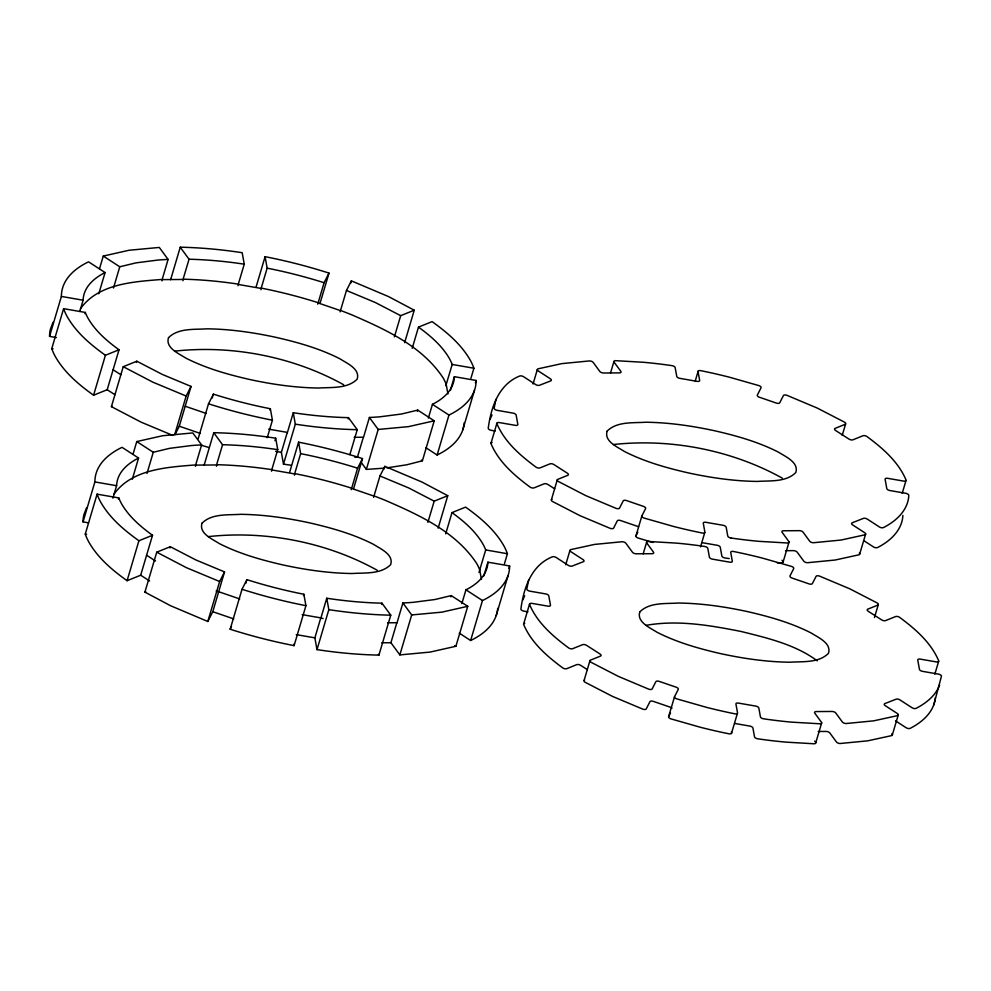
<?xml version="1.0" encoding="UTF-8"?>
<svg xmlns="http://www.w3.org/2000/svg" width="991" height="991" viewBox="0 0 991 991"><rect width="100%" height="100%" fill="white"/><g stroke="black" fill="none" stroke-linecap="round" stroke-linejoin="round"><path stroke-width="1.49" d="M902.875 515.407C902.194 530.259 890.005 541.321 877.506 547.552A2.862 1.375 16.5 0 1 873.467 546.921L864.387 541.036M935.343 697.701C934.104 711.947 922.163 722.29 910.159 728.348A2.862 1.375 16.5 0 1 906.121 727.728L895.53 720.853M730.937 538.002A278.632 133.81 16.5 0 0 759.094 541.346L787.263 542.981A2.862 1.375 16.5 0 0 788.786 541.42L782.122 532.328A2.862 1.375 16.5 0 1 783.509 530.767L799.452 530.656A2.862 1.375 16.5 0 1 803.106 532.192L809.709 541.197A2.862 1.375 16.5 0 0 813.537 542.721L841.037 540.045L864.858 534.83A2.862 1.375 16.5 0 0 864.66 532.712L852.57 524.858A2.862 1.375 16.5 0 1 852.21 522.79L863.372 518.404A2.862 1.375 16.5 0 1 867.274 519.086L879.389 526.952A2.862 1.375 16.5 0 0 883.427 527.571C895.926 521.34 908.115 510.291 908.797 495.426A2.862 1.375 16.5 0 0 905.762 493.295L889.807 490.52A2.862 1.375 16.5 0 1 886.784 488.575L885.112 479.297A2.862 1.375 16.5 0 1 887.602 478.306L903.557 481.081A2.862 1.375 16.5 0 0 905.997 479.904C898.242 461.595 882.609 448.143 866.989 436.56A2.862 1.375 16.5 0 0 862.913 435.767L852.954 439.793A2.862 1.375 16.5 0 1 849.052 439.124L835.524 430.441A2.862 1.375 16.5 0 1 835.14 428.36L845.088 424.346A2.862 1.375 16.5 0 0 844.505 422.154L817.203 408.044L786.904 395.31A2.862 1.375 16.5 0 0 783.41 395.558L779.731 402.78A2.862 1.375 16.5 0 1 776.411 403.089L759.391 397.242A2.862 1.375 16.5 0 1 757.335 395.087L761.038 387.803A2.862 1.375 16.5 0 0 758.833 385.586L729.45 377.212A278.632 133.81 16.5 0 0 700.711 370.646A2.862 1.375 16.5 0 0 698.073 371.613L699.658 380.383A2.862 1.375 16.5 0 1 697.168 381.374L679.776 378.339A2.862 1.375 16.5 0 1 676.754 376.394L675.168 367.624A2.862 1.375 16.5 0 0 672.009 365.654A278.632 133.81 16.5 0 0 643.84 362.31L615.671 360.674A2.862 1.375 16.5 0 0 614.147 362.235L620.824 371.328A2.862 1.375 16.5 0 1 619.425 372.889L603.494 372.988A2.862 1.375 16.5 0 1 599.828 371.464L593.225 362.458A2.862 1.375 16.5 0 0 589.41 360.935L561.897 363.61L538.076 368.813A2.862 1.375 16.5 0 0 538.286 370.944L550.364 378.797A2.862 1.375 16.5 0 1 550.736 380.866L539.562 385.251A2.862 1.375 16.5 0 1 535.66 384.57L523.558 376.704A2.862 1.375 16.5 0 0 519.519 376.085C498.436 384.619 491.04 407.512 488.229 428.211A2.862 1.375 16.5 0 0 491.251 430.329L495.24 431.023M495.971 399.336L494.137 408.23A2.862 1.375 16.5 0 0 497.172 410.348L513.127 413.136A2.862 1.375 16.5 0 1 516.15 415.08L517.822 424.359A2.862 1.375 16.5 0 1 515.332 425.35L499.377 422.575A2.862 1.375 16.5 0 0 496.949 423.739C504.692 442.06 520.325 455.501 535.945 467.095A2.862 1.375 16.5 0 0 540.021 467.888L549.993 463.862A2.862 1.375 16.5 0 1 553.882 464.531L567.409 473.215A2.862 1.375 16.5 0 1 567.806 475.296L557.859 479.31A2.862 1.375 16.5 0 0 558.428 481.502L585.743 495.611L616.03 508.346A2.862 1.375 16.5 0 0 619.536 508.098L623.203 500.876A2.862 1.375 16.5 0 1 626.535 500.566L643.543 506.401A2.862 1.375 16.5 0 1 645.612 508.569L641.895 515.853L635.974 535.834A2.862 1.375 16.5 0 0 638.179 538.051L652.908 542.461M933.708 705.109L941.45 676.234A2.862 1.375 16.5 0 0 938.415 674.103L922.46 671.328A2.862 1.375 16.5 0 1 919.45 669.383L917.765 660.105A2.862 1.375 16.5 0 1 920.255 659.114L936.21 661.889A2.862 1.375 16.5 0 0 938.65 660.712C930.896 642.403 915.263 628.951 899.642 617.368A2.862 1.375 16.5 0 0 895.567 616.575L885.607 620.589A2.862 1.375 16.5 0 1 881.717 619.92L868.178 611.236A2.862 1.375 16.5 0 1 867.794 609.155L877.741 605.154A2.862 1.375 16.5 0 0 877.159 602.962L849.857 588.852L819.557 576.118A2.862 1.375 16.5 0 0 816.064 576.366L812.385 583.575A2.862 1.375 16.5 0 1 809.065 583.897L792.044 578.05A2.862 1.375 16.5 0 1 789.988 575.895L793.704 568.599A2.862 1.375 16.5 0 0 791.487 566.394L762.104 558.02A278.632 133.81 16.5 0 0 733.365 551.454A2.862 1.375 16.5 0 0 730.726 552.408L732.312 561.191A2.862 1.375 16.5 0 1 729.822 562.182L712.43 559.147A2.862 1.375 16.5 0 1 709.407 557.202L707.822 548.432A2.862 1.375 16.5 0 0 704.663 546.45A278.632 133.81 16.5 0 0 676.506 543.118L648.325 541.47A2.862 1.375 16.5 0 0 646.801 543.031L653.478 552.136A2.862 1.375 16.5 0 1 652.09 553.696L636.148 553.796A2.862 1.375 16.5 0 1 632.493 552.272L625.878 543.266A2.862 1.375 16.5 0 0 622.063 541.743L594.55 544.418L570.729 549.621A2.862 1.375 16.5 0 0 570.94 551.752L583.03 559.593A2.862 1.375 16.5 0 1 583.389 561.674L572.216 566.059A2.862 1.375 16.5 0 1 568.314 565.365L556.211 557.512A2.862 1.375 16.5 0 0 552.173 556.892C531.102 565.427 523.694 588.32 520.882 609.019A2.862 1.375 16.5 0 0 523.917 611.137L527.906 611.831M528.624 580.131L526.803 589.038A2.862 1.375 16.5 0 0 529.826 591.156L545.781 593.931A2.862 1.375 16.5 0 1 548.803 595.888L550.476 605.167A2.862 1.375 16.5 0 1 547.986 606.158L532.031 603.383A2.862 1.375 16.5 0 0 529.603 604.547C537.345 622.868 552.978 636.309 568.611 647.903A2.862 1.375 16.5 0 0 572.674 648.684L582.646 644.67A2.862 1.375 16.5 0 1 586.536 645.339L600.063 654.023A2.862 1.375 16.5 0 1 600.459 656.104L590.512 660.117A2.862 1.375 16.5 0 0 591.082 662.31L618.396 676.407L648.684 689.141A2.862 1.375 16.5 0 0 652.189 688.894L655.856 681.684A2.862 1.375 16.5 0 1 659.188 681.374L676.196 687.209A2.862 1.375 16.5 0 1 678.265 689.377L674.549 696.661L668.628 716.642A2.862 1.375 16.5 0 0 670.833 718.847L700.228 727.233A278.632 133.81 16.5 0 0 728.967 733.798A2.862 1.375 16.5 0 0 731.606 732.832L731.408 731.73M425.758 447.635L437.13 455.018C448.65 449.468 460.146 440.661 463.416 427.678A125.944 60.488 16.5 0 0 464.184 422.847M462.71 430.044L475.246 387.716A125.944 60.488 16.5 0 0 476.114 380.457L454.398 376.679L450.335 390.417M459.267 633.125L470.626 640.508C482.159 634.958 493.654 626.151 496.912 613.156A125.944 60.488 16.5 0 0 497.693 608.338M496.218 615.535L508.755 573.207A125.944 60.488 16.5 0 0 509.622 565.948L487.906 562.17L483.831 575.907M98.79 293.794L105.071 272.562L88.546 261.835C77.013 267.384 65.517 276.192 62.26 289.186A125.944 60.488 16.5 0 0 61.38 296.433L49.55 336.395L56.351 337.584M51.755 348.621L63.597 308.659L85.313 312.438A105.455 50.64 16.5 0 0 88.41 318.891C95.879 331.527 107.276 341.251 119.019 349.786L107.189 389.736L93.575 395.223C78.846 384.694 64.477 372.604 55.385 356.661A125.944 60.488 16.5 0 1 51.755 348.621L53.118 348.857M79.776 311.459L83.095 300.223A105.455 50.64 16.5 0 1 83.987 294.451C86.886 284.194 95.916 277.158 105.071 272.562M84.941 313.689L85.313 312.438M99.571 268.561L103.275 256.074L129.078 250.252L159.303 247.44L168.098 259.431L162.19 279.412C133.822 281.741 98.32 283.476 80.382 308.833M113.494 288.022L119.762 266.777L136.04 262.863L157.953 260.051A216.137 103.795 16.5 0 1 168.098 259.431M93.575 395.223L105.418 355.261L119.019 349.786M172.88 435.445L141.069 422.141L111.413 406.644L123.243 366.695L136.82 361.22L162.351 374.449L191.04 386.416L179.284 426.217L174.924 434.764M88.496 522.839L83.046 521.885L94.888 481.923A125.944 60.488 16.5 0 1 95.755 474.677C99.013 461.682 110.521 452.875 122.042 447.325L138.567 458.053L132.286 479.285M85.263 534.112L97.093 494.15L118.809 497.928A105.455 50.64 16.5 0 0 121.905 504.382C129.375 517.017 140.772 526.741 152.515 535.276L140.685 575.226L127.083 580.714C112.342 570.184 97.973 558.094 88.893 542.151A125.944 60.488 16.5 0 1 85.263 534.112L86.626 534.347M136.448 362.471L136.82 361.22M161.967 280.862L162.326 279.611L183.323 279.474L182.951 280.726M170.625 279.697L180.238 247.23L189.046 259.233A252.68 121.348 16.5 0 1 244.244 264.176L238.323 284.132A252.68 121.348 16.5 0 0 183.112 279.189L189.046 259.233M112.9 498.2L116.604 485.714A105.455 50.64 16.5 0 1 117.495 479.941C120.394 469.684 129.425 462.648 138.567 458.053M118.437 499.179L118.809 497.928M133.079 454.051L136.77 441.565L162.586 435.743L192.811 432.931L201.607 444.922L195.685 464.903C167.318 467.232 131.815 468.966 113.878 494.323M146.99 473.512L153.271 452.268L169.548 448.353L191.461 445.541A216.137 103.795 16.5 0 1 201.607 444.922M127.083 580.714L138.913 540.752L152.515 535.276M175.048 433.488L186.147 396.028L191.04 386.416M144.909 592.135L156.751 552.185L170.316 546.71L195.846 559.94L224.536 571.906L212.78 611.707L207.813 621.481L170.638 605.761L144.909 592.135L145.764 591.8M238.013 285.718L238.385 284.467L261.29 288.455L260.918 289.694M198.163 438.74L208.519 403.771L213.412 394.158A252.68 121.348 16.5 0 0 270.357 408.738L272.426 420.209L267.248 437.688M212.309 397.899L212.681 396.648M213.053 395.409L213.412 394.158M169.956 547.961L170.316 546.71M195.462 466.352L195.834 465.101L216.818 464.965L216.447 466.216M256.198 286.659L265.08 256.681A273.392 131.295 16.5 0 1 329 273.095L320.105 303.085M204.121 465.188L213.746 432.72L222.554 444.724A252.68 121.348 16.5 0 1 277.753 449.666L271.831 469.623M265.08 256.681L267.149 268.14L261.228 288.108A252.68 121.348 16.5 0 1 318.173 302.701L324.082 282.745L328.987 273.12M222.554 444.724L216.633 464.705A252.68 121.348 16.5 0 1 271.831 469.647M269.986 410.014L270.357 408.763M207.813 621.481L219.643 581.519L224.536 571.906M274.941 440.685L275.671 438.195A273.392 131.295 16.5 0 0 213.722 432.695M317.69 304.175L318.061 302.924L340.47 310.617M271.522 471.208L271.881 469.957L294.785 473.946L294.414 475.185M287.34 432.72L293.262 412.751L295.33 424.198L283.488 464.147L281.37 452.367L287.279 432.386L268.672 429.153M246.548 580.899L246.92 579.648L242.015 589.261L230.185 629.223L231.436 626.77M245.805 583.389L246.177 582.138M289.694 472.15L298.576 442.172A273.392 131.295 16.5 0 1 362.495 458.585L353.614 488.575M340.099 311.868L346.466 290.474L351.359 280.862L388.534 296.582L414.25 310.208L404.638 342.675M350.616 283.364L351.359 280.862M298.576 442.172L300.645 453.618L294.723 473.599A252.68 121.348 16.5 0 1 351.681 488.191L357.59 468.223L362.495 458.61M348.089 418.908L348.46 417.657A252.68 121.348 16.5 0 1 293.249 412.714M303.494 595.504L303.865 594.253A252.68 121.348 16.5 0 1 246.908 579.661M349.86 454.634L357.255 429.66L348.46 417.657M230.172 629.248A273.392 131.295 16.5 0 0 294.092 645.624L305.934 605.699L303.865 594.253M363.486 437.44L369.395 417.459A216.137 103.795 16.5 0 0 379.553 416.852L401.466 414.027L417.744 410.113L434.231 420.816L422.401 460.778L406.867 464.767L386.911 467.876M394.381 336.903L400.686 315.671L414.25 310.208M351.198 489.665L351.57 488.414L373.966 496.107M320.849 618.211L326.757 598.242A252.68 121.348 16.5 0 0 381.969 603.172L390.764 615.151L378.921 655.113A273.392 131.295 16.5 0 1 316.984 649.613L314.865 637.857L320.787 617.876L302.181 614.643M384.421 468.136L366.36 469.412L378.19 429.45L369.395 417.459M316.996 649.638L328.826 609.688L326.757 598.242M412.194 348.349L418.487 327.117L432.088 321.629C446.83 332.171 461.199 344.261 470.279 360.191A125.944 60.488 16.5 0 1 473.909 368.231L470.948 378.228M373.595 497.358L379.962 475.965L384.867 466.352L422.03 482.072L447.759 495.698L438.146 528.166M384.124 468.854L384.867 466.352M417.372 411.364L417.744 410.113M428.372 418.066L432.435 404.328C441.59 399.745 450.608 392.696 453.506 382.439A105.455 50.64 16.5 0 0 454.398 376.679M445.839 385.672L452.193 364.453A105.455 50.64 16.5 0 0 449.096 357.999C441.627 345.364 430.23 335.639 418.487 327.117M381.585 604.399L381.956 603.147M437.13 455.018L448.96 415.056C459.787 409.816 470.49 401.888 474.553 390.095M396.982 622.93L402.903 602.949A216.137 103.795 16.5 0 0 413.049 602.342L434.962 599.518L451.239 595.603L467.74 606.306L455.897 646.268L430.082 652.09L399.856 654.902L390.925 642.713L396.834 622.732L387.654 622.794M427.877 522.393L434.182 501.161L447.759 495.698M475.383 382.947L476.114 380.457M399.856 654.902L411.699 614.94L402.903 602.949M445.69 533.827L451.995 512.607L465.597 507.119C480.325 517.649 494.695 529.739 503.775 545.682A125.944 60.488 16.5 0 1 507.417 553.721L504.456 563.718M491.016 443.126L496.937 423.145M450.868 596.855L451.239 595.603M461.868 603.556L465.943 589.818C475.085 585.235 484.116 578.187 487.015 567.93A105.455 50.64 16.5 0 0 487.906 562.17M533.059 383.975L537.283 369.705M478.975 572.414L485.701 549.943A105.455 50.64 16.5 0 0 482.592 543.489C475.135 530.854 463.738 521.13 451.995 512.607M470.626 640.508L482.468 600.546C493.283 595.306 503.985 587.378 508.049 575.585M508.879 568.438L509.622 565.948M551.417 499.687L557.326 479.706M523.669 623.934L529.59 603.953M610.518 373.037L613.9 361.616M565.712 564.783L569.936 550.513M584.071 680.495L589.979 660.514M643.184 553.845L646.566 542.424M695.236 381.052L698.184 371.068M700.526 546.859L704.75 532.588M731.482 733.377L737.403 713.396M783.113 562.008L789.034 542.04M842.226 435.359L845.608 423.95M859.73 553.932L865.651 533.951M815.766 742.816L821.688 722.835M902.194 493.357L905.997 480.511M874.458 617.591L878.261 604.745M892.383 734.727L898.304 714.759M934.847 674.153L938.65 661.307M490.05 419.304L492.044 415.006M522.703 600.112L524.697 595.802M939.617 685.128C935.504 695.831 925.966 703.238 916.08 708.379A2.862 1.375 16.5 0 1 912.042 707.747L899.927 699.894A2.862 1.375 16.5 0 0 896.037 699.212L884.864 703.585A2.862 1.375 16.5 0 0 885.223 705.666L897.313 713.508A2.862 1.375 16.5 0 1 897.512 715.638L873.69 720.841L846.19 723.517A2.862 1.375 16.5 0 1 842.362 721.993L835.76 713A2.862 1.375 16.5 0 0 832.106 711.464L816.163 711.575A2.862 1.375 16.5 0 0 814.775 713.136L821.44 722.228A2.862 1.375 16.5 0 1 819.916 723.789L791.747 722.154A278.632 133.81 16.5 0 1 763.59 718.809A2.862 1.375 16.5 0 1 760.419 716.84L758.833 708.07A2.862 1.375 16.5 0 0 755.823 706.112L738.431 703.09A2.862 1.375 16.5 0 0 735.941 704.081L737.527 712.851A2.862 1.375 16.5 0 1 734.888 713.817A278.632 133.81 16.5 0 1 706.149 707.252L676.754 698.866A2.862 1.375 16.5 0 1 674.549 696.661M53.142 322.1L50.417 329.136A125.944 60.488 16.5 0 0 49.55 336.395M86.638 507.59L83.925 514.626A125.944 60.488 16.5 0 0 83.046 521.885M635.974 535.834L637.832 532.192M668.628 716.642L670.486 713M111.413 406.644L112.256 406.31M434.231 420.816L408.416 426.65L378.19 429.45M467.74 606.306L441.924 612.141L411.699 614.94M174.887 351.124C232.228 344.831 293.262 356.723 343.716 384.768M613.528 444.525C670.857 438.233 731.891 450.125 782.345 478.17M208.395 536.614C265.724 530.321 326.757 542.213 377.212 570.259M646.182 625.333C677.745 619.722 710.076 625.333 741.157 631.49C767.443 638.031 795.141 644.447 817.278 660.836M354.159 437.304L363.338 437.242L357.417 457.223L354.79 457.235M785.553 550.686L793.531 550.637A2.862 1.375 16.5 0 1 797.185 552.173L803.788 561.166A2.862 1.375 16.5 0 0 807.615 562.702L835.116 560.026L858.937 554.811A2.862 1.375 16.5 0 0 859.296 553.139M381.733 642.775L390.925 642.713M818.219 731.494L826.184 731.445A2.862 1.375 16.5 0 1 829.839 732.968L836.441 741.974A2.862 1.375 16.5 0 0 840.269 743.498L867.769 740.822L891.603 735.619A2.862 1.375 16.5 0 0 891.789 733.786M777.155 562.826L781.342 562.962A2.862 1.375 16.5 0 0 782.865 561.401L782.035 560.262M61.392 296.433L83.095 300.223M452.193 364.453L473.909 368.231M275.634 451.376L281.37 452.367M702.024 542.647L717.249 545.285A2.862 1.375 16.5 0 1 720.259 547.243L721.844 556.013A2.862 1.375 16.5 0 0 725.016 557.983A278.632 133.81 16.5 0 0 729.215 558.577M94.888 481.923L116.604 485.714M485.701 549.943L507.417 553.721M296.259 634.624L314.865 637.857M734.678 723.442L749.902 726.093A2.862 1.375 16.5 0 1 752.925 728.038L754.51 736.821A2.862 1.375 16.5 0 0 757.669 738.79A278.632 133.81 16.5 0 0 785.826 742.123L814.007 743.77A2.862 1.375 16.5 0 0 815.531 742.209L814.689 741.07M185.206 406.236L206.202 413.445M179.284 426.217L200.281 433.426M218.701 591.726L239.711 598.936M212.78 611.707L233.789 618.917M186.147 396.028L152.911 382.179L123.243 366.695M219.643 581.519L186.407 567.67L156.751 552.185M346.466 290.474L375.155 302.441L400.686 315.671M379.962 475.965L408.651 487.931L434.182 501.161M554.725 488.86L547.961 484.512A2.862 1.375 16.5 0 0 544.071 483.843L534.099 487.857A2.862 1.375 16.5 0 1 530.036 487.077C514.403 475.482 498.783 462.041 491.028 443.72A2.862 1.375 16.5 0 1 492.106 442.506M587.378 669.656L580.615 665.32A2.862 1.375 16.5 0 0 576.725 664.651L566.753 668.665A2.862 1.375 16.5 0 1 562.69 667.872C547.069 656.29 531.436 642.849 523.682 624.528A2.862 1.375 16.5 0 1 524.759 623.314M113.098 369.754L120.902 374.759M107.189 389.736L114.981 394.74M146.606 555.245L155.513 560.968M140.685 575.226L149.591 580.949M432.435 404.328L448.96 415.056M421.361 460.109L422.401 460.778M103.275 256.074L119.762 266.777M465.943 589.818L482.468 600.546M454.869 645.599L455.897 646.268M136.77 441.565L153.271 452.268M105.418 355.261C90.677 344.732 76.307 332.642 67.227 316.699A125.944 60.488 16.5 0 1 63.597 308.659M138.913 540.752C124.185 530.222 109.815 518.132 100.723 502.189A125.944 60.488 16.5 0 1 97.093 494.15M361.331 462.549L366.36 469.412M378.364 654.345L378.921 655.113M447.932 393.935L446.21 384.421A105.455 50.64 16.5 0 0 443.175 377.98C422.203 346.107 385.524 329.458 351.582 314.754A216.137 103.795 16.5 0 0 340.545 310.456M481.428 579.413L479.718 569.912A105.455 50.64 16.5 0 0 476.683 563.47C455.711 531.597 419.032 514.948 385.09 500.244A216.137 103.795 16.5 0 0 374.053 495.946M244.244 264.151L242.176 252.705A273.392 131.295 16.5 0 0 180.226 247.205M275.671 438.195L277.74 449.641M293.832 644.187L294.092 645.661M300.645 453.655A252.68 121.348 16.5 0 1 357.59 468.21M305.922 605.674A273.392 131.295 16.5 0 1 242.015 589.286M390.776 615.176A273.392 131.295 16.5 0 1 328.826 609.651M218.627 591.887A216.137 103.795 16.5 0 1 216.149 590.958M323.116 618.533A252.68 121.348 16.5 0 1 320.836 618.186M267.149 268.165A252.68 121.348 16.5 0 1 324.094 282.72M272.426 420.184A273.392 131.295 16.5 0 1 208.506 403.795M291.156 465.25A273.392 131.295 16.5 0 1 283.488 464.122M357.28 429.685A273.392 131.295 16.5 0 1 295.318 424.16M208.828 447.486A273.392 131.295 16.5 0 1 200.715 445.033M641.895 515.853A2.862 1.375 16.5 0 0 644.1 518.07L673.496 526.444A278.632 133.81 16.5 0 0 702.235 533.009A2.862 1.375 16.5 0 0 704.861 532.043L703.288 523.273A2.862 1.375 16.5 0 1 705.765 522.282L723.157 525.304A2.862 1.375 16.5 0 1 726.18 527.262L727.766 536.032A2.862 1.375 16.5 0 0 730.937 538.002M638.576 526.816A2.862 1.375 16.5 0 0 637.622 526.382L620.614 520.548A2.862 1.375 16.5 0 0 617.282 520.857L613.615 528.067A2.862 1.375 16.5 0 1 610.109 528.327L579.822 515.593L552.507 501.483A2.862 1.375 16.5 0 1 551.937 499.291M671.997 708.206A2.862 1.375 16.5 0 0 670.275 707.19L653.267 701.355A2.862 1.375 16.5 0 0 649.947 701.665L646.268 708.875A2.862 1.375 16.5 0 1 642.763 709.122L612.475 696.388L585.161 682.291A2.862 1.375 16.5 0 1 584.591 680.099M168.507 337.683C165.163 347.878 178.863 353.576 185.651 357.999C205.855 368.318 227.856 374.511 249.881 379.541C272.463 384.409 295.454 387.741 318.582 388.026C331.378 387.134 347.321 388.98 357.156 379.169C360.501 368.974 346.8 363.276 340.012 358.853C319.82 348.535 297.808 342.341 275.783 337.312C253.201 332.443 230.209 329.111 207.082 328.826C194.298 329.718 178.355 327.872 168.507 337.683M202.015 523.174C198.671 533.369 212.371 539.067 219.16 543.489C239.351 553.808 261.364 560.002 283.389 565.031C305.959 569.899 328.962 573.232 352.09 573.516C364.874 572.625 380.817 574.47 390.652 564.659C393.997 554.465 380.309 548.766 373.508 544.344C353.316 534.025 331.316 527.831 309.279 522.802C286.709 517.934 263.705 514.602 240.59 514.317C227.794 515.209 211.851 513.363 202.015 523.174M607.149 431.085C603.804 441.28 617.504 446.978 624.293 451.4C644.484 461.719 666.497 467.913 688.522 472.942C711.092 477.811 734.096 481.143 757.223 481.428C770.007 480.536 785.95 482.382 795.785 472.571C799.13 462.376 785.442 456.678 778.641 452.255C758.449 441.936 736.449 435.73 714.412 430.713C691.842 425.845 668.838 422.513 645.723 422.228C632.927 423.12 616.984 421.274 607.149 431.085M639.802 611.893C636.457 622.088 650.158 627.774 656.946 632.208C677.138 642.527 699.15 648.721 721.175 653.75C743.758 658.619 766.749 661.938 789.877 662.223C802.66 661.344 818.603 663.19 828.451 653.379C831.783 643.184 818.095 637.486 811.295 633.063C791.103 622.732 769.103 616.538 747.065 611.509C724.495 606.641 701.492 603.321 678.377 603.036C665.58 603.928 649.638 602.082 639.802 611.893"/></g></svg>
